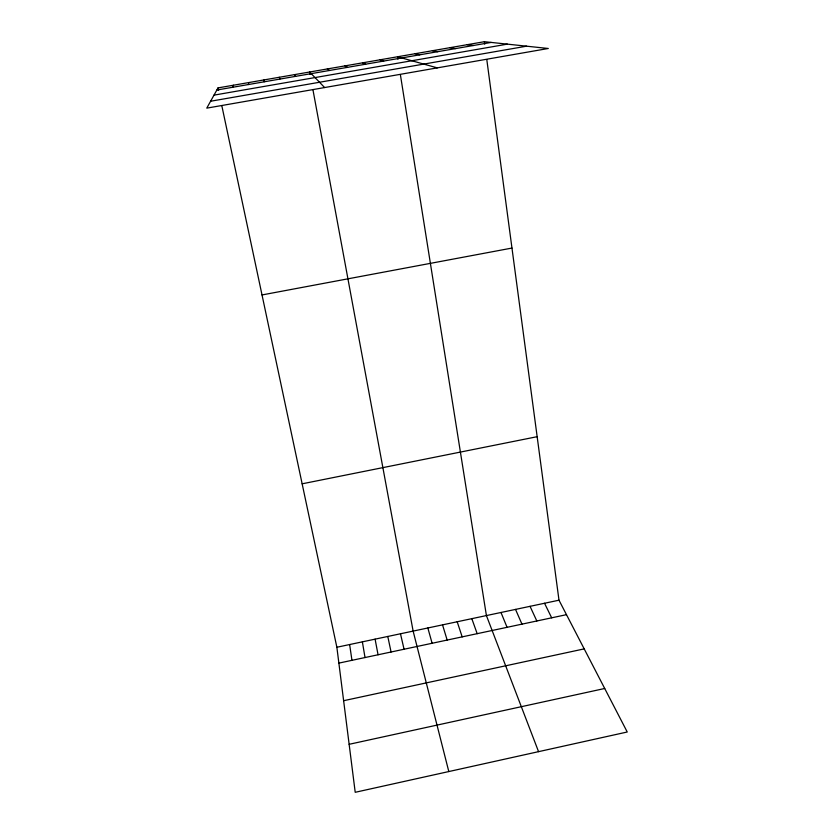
<?xml version="1.0" encoding="UTF-8"?>
<svg xmlns="http://www.w3.org/2000/svg" width="834" height="834" viewBox="0 0 834 834"><rect width="100%" height="100%" fill="white"/><g stroke="black" fill="none" stroke-linecap="round" stroke-linejoin="round"><path stroke-width="1.25" d="M248.449 84.536L248.709 82.576M232.665 87.278L233.384 85.235M218.039 87.893L206.759 108.139L548.292 48.487L484.408 41.7L218.039 87.893L218.56 90.333M349.144 744.303L604.713 688.488M343.629 700.706L584.196 648.883M338.875 663.113L566.484 614.668M336.863 647.247L558.989 600.199L627.241 732.002L355.211 792.3L336.863 647.247L221.917 106.158M302.148 483.814L537.148 436.693M262.022 294.944L511.961 248.063M216.861 90.02L491.153 42.419M214.004 95.139L507.353 44.139M210.606 101.237L526.577 46.183M467.113 44.702L473.347 45.505M449.776 47.705L455.51 48.601M432.408 50.718L437.631 51.708M414.998 53.741L419.7 54.815M437.287 67.877L397.537 56.764L397.933 59.193M380.043 59.798L383.723 61.059M362.509 62.842L365.667 64.197M344.932 65.886L347.569 67.335M327.324 68.941L329.42 70.483M324.624 87.549L309.664 72.005L310.112 74.434M294.465 74.643L295.59 76.363M544.529 603.263L551.67 617.817M530.038 606.328L536.825 620.976M515.527 609.404L521.959 624.145M500.984 612.479L507.062 627.314M538.556 751.653L486.41 615.565L400.435 74.977M279.244 77.281L279.911 79.084M471.815 618.661L477.173 633.673M457.188 621.757L462.182 636.874M442.531 624.864L447.17 640.064M427.842 627.971L432.116 643.264M448.807 771.554L413.132 631.088L313.031 90.239M400.476 633.767L404.063 649.238M387.789 636.457L391.073 652.011M375.091 639.146L378.063 654.773M362.373 641.836L365.021 657.557M349.634 644.536L351.958 660.33M484.408 41.7L484.731 44.129M486.837 59.881L558.989 600.199M263.992 79.928L264.19 81.805"/></g></svg>
